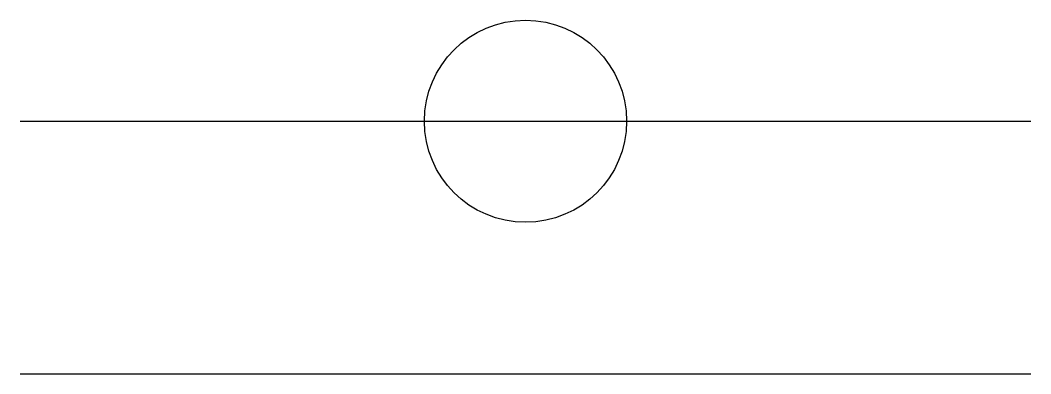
# Model space of a CAD drawing. Header units: inches. Extents: x 0 to 120, y 0 to 42.
import ezdxf

# ---------------------------------------------------------------- set-up
doc = ezdxf.new("R2010")
doc.units = ezdxf.units.IN
doc.layers.get('0').update_dxf_attribs({"linetype": 'CONTINUOUS'})
doc.layers.add('1_INCH_GRID', color=6, linetype='CONTINUOUS')

msp = doc.modelspace()

# ---------------------------------------------------------------- linework, layer by layer
msp.add_line((0, 0), (120, 0))
at = {"layer": '1_INCH_GRID'}
msp.add_line((0, 30), (120, 30), dxfattribs=at)
msp.add_circle((60, 30), 12, dxfattribs=at)

doc.saveas('drawing.dxf')
